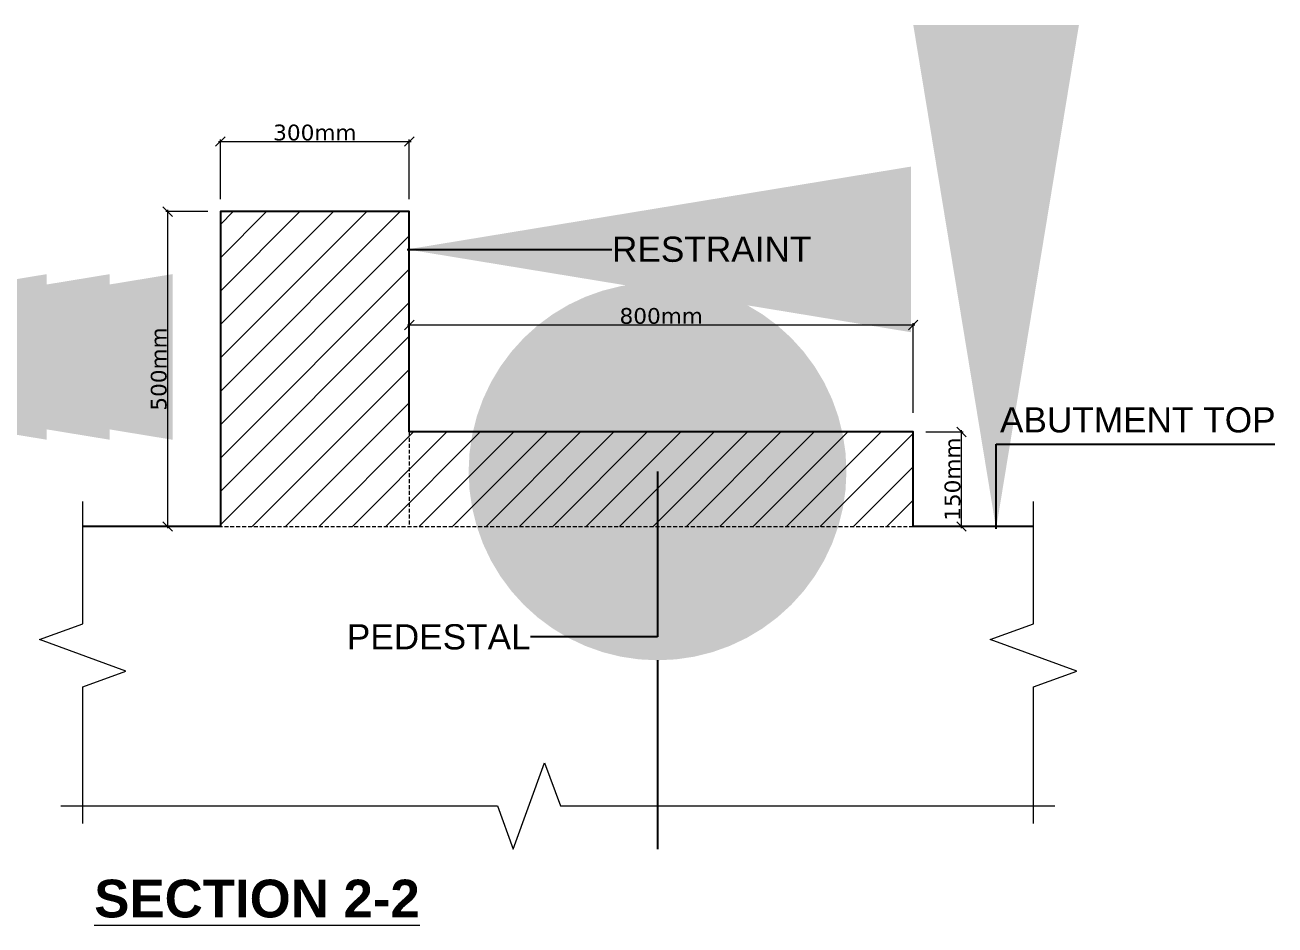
# Model space of a CAD drawing. Header units: millimetres. Extents: x 1231188 to 3899118, y -5478610 to -489530.
# Drawn here: x 3872902 to 3874887, y -2821670 to -2820241 of the extents above; entities that cross this region are included whole.
import ezdxf

# ---------------------------------------------------------------- set-up
doc = ezdxf.new("R2010")
doc.units = ezdxf.units.MM
doc.header["$LTSCALE"] = 25
doc.header["$MEASUREMENT"] = 0
doc.header["$PDMODE"] = 3
doc.linetypes.add('DASHED2', pattern=[0.375, 0.25, -0.125])
doc.layers.get('0').update_dxf_attribs({"lineweight": 13})
doc.layers.get('Defpoints').update_dxf_attribs({"color": 230, "lineweight": 9})
doc.layers.add('ABUTMENT', color=1, linetype='Continuous')
for name, color, linetype, lineweight in [('Abutment_Hidden', 7, 'DASHED2', 9), ('HATCH', 191, 'Continuous', 9), ('text', 7, 'Continuous', 18)]:
    doc.layers.add(name, color=color, linetype=linetype, lineweight=lineweight)
doc.styles.add('AR', font='arial.ttf')
doc.styles.add('ARIAL', font='arial.ttf', dxfattribs={"height": 400})
doc.styles.add('DIM', font='isocp3.shx', dxfattribs={"oblique": 10})
doc.styles.add('swis lt cn bt', font='verdana.ttf')
doc.styles.add('TNR', font='times.ttf')
doc.dimstyles.new('Dim_20', dxfattribs={"dimscale": 20, "dimtxt": 1.8, "dimasz": 40, "dimexe": 40, "dimexo": 5, "dimgap": 5, "dimtad": 1, "dimdec": 0, "dimzin": 0, "dimdsep": 46, "dimtxsty": 'DIM', "dimcen": 0.09, "dimclrd": 5, "dimclre": 5, "dimclrt": 7, "dimadec": 0, "dimazin": 0, "dimtfac": 1, "dimtdec": 0, "dimtmove": 0, "dimatfit": 3, "dimfxl": 40, "dimfxlon": 1, "dimtolj": 1, "dimtzin": 0, "dimarcsym": 0})
doc.dimstyles.new('meter', dxfattribs={"dimtxt": 150, "dimasz": 5, "dimexe": 3, "dimexo": 4, "dimgap": 1, "dimtad": 1, "dimdec": 0, "dimzin": 0, "dimdsep": 46, "dimtxsty": 'swis lt cn bt', "dimblk": 'OBLIQUE', "dimcen": 3, "dimdle": 3, "dimclrd": 8, "dimclre": 8, "dimclrt": 7, "dimadec": 0, "dimazin": 0, "dimtfac": 1, "dimtdec": 0, "dimtofl": 0, "dimtmove": 1, "dimatfit": 2, "dimldrblk": 'OBLIQUE', "dimfxl": 1, "dimtolj": 1, "dimtzin": 0, "dimlwd": 9, "dimlwe": 9, "dimarcsym": 0})

# ---------------------------------------------------------------- blocks, each defined once
blk = doc.blocks.new('_Oblique')
at = {"color": 0, "linetype": 'ByBlock', "lineweight": -2}
blk.add_line((-0.5, -0.5), (0.5, 0.5), dxfattribs=at)
blk = doc.blocks.new('*D329')
at = {"layer": 'Defpoints', "color": 0, "lineweight": -2, "ltscale": 100, "transparency": 16777216}
for p in [(3873212.3, -2820537.1), (3873128.6, -2821037.1), (3873212.3, -2821037.1)]:
    blk.add_point(p, dxfattribs=at)
at = {"layer": 'text', "color": 8, "lineweight": 9, "ltscale": 100, "transparency": 16777216}
for p, q in [((3873192.3, -2820537.1), (3873125.6, -2820537.1)), ((3873128.6, -2820534.1), (3873128.6, -2821040.1)), ((3873192.3, -2821037.1), (3873125.6, -2821037.1))]:
    blk.add_line(p, q, dxfattribs=at)
at = {"layer": 'text', "color": 8, "lineweight": 9, "ltscale": 100, "transparency": 16777216, "xscale": 15, "yscale": 15, "zscale": 15}
for p, rotation in [((3873128.6, -2820537.1), 90), ((3873128.6, -2821037.1), 270)]:
    blk.add_blockref('_Oblique', p, dxfattribs=dict(at, rotation=rotation))
at = {"layer": 'text', "color": 7, "lineweight": -2, "ltscale": 100, "transparency": 16777216, "insert": (3873114.6, -2820787.1), "char_height": 25, "attachment_point": 5, "rotation": 90, "style": 'swis lt cn bt'}
blk.add_mtext('\\A1;500mm', dxfattribs=at)
blk = doc.blocks.new('*D330')
at = {"layer": 'Defpoints', "color": 0, "lineweight": -2, "ltscale": 100, "transparency": 16777216}
for p in [(3873512.3, -2820425.7), (3873212.3, -2820537.1), (3873512.3, -2820537.1)]:
    blk.add_point(p, dxfattribs=at)
at = {"layer": 'text', "color": 8, "lineweight": 9, "ltscale": 100, "transparency": 16777216}
for p, q in [((3873209.3, -2820425.7), (3873515.3, -2820425.7)), ((3873212.3, -2820517.1), (3873212.3, -2820422.7)), ((3873512.3, -2820517.1), (3873512.3, -2820422.7))]:
    blk.add_line(p, q, dxfattribs=at)
at = {"layer": 'text', "color": 8, "lineweight": 9, "ltscale": 100, "transparency": 16777216, "xscale": 15, "yscale": 15, "zscale": 15, "rotation": 180}
blk.add_blockref('_Oblique', (3873212.3, -2820425.7), dxfattribs=at)
at = {"layer": 'text', "color": 8, "lineweight": 9, "ltscale": 100, "transparency": 16777216, "xscale": 15, "yscale": 15, "zscale": 15}
blk.add_blockref('_Oblique', (3873512.3, -2820425.7), dxfattribs=at)
at = {"layer": 'text', "color": 7, "lineweight": -2, "ltscale": 100, "transparency": 16777216, "insert": (3873362.3, -2820411.7), "char_height": 25, "attachment_point": 5, "style": 'swis lt cn bt'}
blk.add_mtext('\\A1;300mm', dxfattribs=at)
blk = doc.blocks.new('*D292')
at = {"layer": 'Defpoints', "color": 0, "lineweight": -2, "ltscale": 100, "transparency": 16777216}
for p in [(3874312.3, -2820717.1), (3873512.3, -2820751.7), (3874312.3, -2820876.8)]:
    blk.add_point(p, dxfattribs=at)
at = {"layer": 'text', "color": 8, "lineweight": 9, "ltscale": 100, "transparency": 16777216}
for p, q in [((3873509.3, -2820717.1), (3874315.3, -2820717.1)), ((3873512.3, -2820731.7), (3873512.3, -2820714.1)), ((3874312.3, -2820856.8), (3874312.3, -2820714.1))]:
    blk.add_line(p, q, dxfattribs=at)
at = {"layer": 'text', "color": 8, "lineweight": 9, "ltscale": 100, "transparency": 16777216, "xscale": 15, "yscale": 15, "zscale": 15, "rotation": 180}
blk.add_blockref('_Oblique', (3873512.3, -2820717.1), dxfattribs=at)
at = {"layer": 'text', "color": 8, "lineweight": 9, "ltscale": 100, "transparency": 16777216, "xscale": 15, "yscale": 15, "zscale": 15}
blk.add_blockref('_Oblique', (3874312.3, -2820717.1), dxfattribs=at)
at = {"layer": 'text', "color": 7, "lineweight": -2, "ltscale": 100, "transparency": 16777216, "insert": (3873912.3, -2820703), "char_height": 25, "attachment_point": 5, "style": 'swis lt cn bt'}
blk.add_mtext('\\A1;800mm', dxfattribs=at)
blk = doc.blocks.new('*D331')
at = {"layer": 'Defpoints', "color": 0, "lineweight": -2, "ltscale": 100, "transparency": 16777216}
for p in [(3874312.3, -2820887.1), (3874389, -2820887.1), (3874312.3, -2821037.1)]:
    blk.add_point(p, dxfattribs=at)
at = {"layer": 'text', "color": 8, "lineweight": 9, "ltscale": 100, "transparency": 16777216}
for p, q in [((3874389, -2821040.1), (3874389, -2820884.1)), ((3874332.3, -2820887.1), (3874392, -2820887.1)), ((3874332.3, -2821037.1), (3874392, -2821037.1))]:
    blk.add_line(p, q, dxfattribs=at)
at = {"layer": 'text', "color": 8, "lineweight": 9, "ltscale": 100, "transparency": 16777216, "xscale": 15, "yscale": 15, "zscale": 15}
for p, rotation in [((3874389, -2820887.1), 90), ((3874389, -2821037.1), 270)]:
    blk.add_blockref('_Oblique', p, dxfattribs=dict(at, rotation=rotation))
at = {"layer": 'text', "color": 7, "lineweight": -2, "ltscale": 100, "transparency": 16777216, "insert": (3874375, -2820962.1), "char_height": 25, "attachment_point": 5, "rotation": 90, "style": 'swis lt cn bt'}
blk.add_mtext('\\A1;150mm', dxfattribs=at)

msp = doc.modelspace()

# ---------------------------------------------------------------- hatches: boundary and pattern name
at = {"layer": 'HATCH', "linetype": 'Continuous', "ltscale": 250}
h = msp.add_hatch(dxfattribs=at)
h.set_pattern_fill('ANSI31', color=256, scale=300)
h.set_pattern_definition([(45, (4247542.39, -3868625.61), (-26.5165043, 26.5165043), [])])
h.paths.add_polyline_path([(3873212.29271, -2820537.06983), (3873212.29271, -2821037.0698), (3874312.29271, -2821037.0698), (3874312.29271, -2820887.06975), (3873987.29271, -2820887.06975), (3873962.29271, -2820887.06985), (3873512.29271, -2820887.06985), (3873512.29271, -2820537.06983)])

# ---------------------------------------------------------------- linework, layer by layer
at = {"layer": 'ABUTMENT', "color": 21, "ltscale": 20}
msp.add_lwpolyline([(3874503.36244, -2821037.0698), (3874312.29271, -2821037.0698), (3874312.29271, -2820887.06975), (3873987.29271, -2820887.06975), (3873962.29271, -2820887.06985), (3873562.29271, -2820887.06985), (3873537.29271, -2820887.06975), (3873512.29271, -2820887.06975), (3873512.29271, -2820537.06983), (3873212.29271, -2820537.06983), (3873212.29271, -2821037.0698), (3873212.29271, -2821037.0698), (3872993.74043, -2821037.0698)], dxfattribs=at)
at = {"layer": 'Abutment_Hidden', "color": 8}
msp.add_line((3873512.29271, -2820887.06975), (3873512.29271, -2821037.0698), dxfattribs=at)
msp.add_lwpolyline([(3872993.74043, -2821037.0698), (3874503.36244, -2821037.0698)], dxfattribs=at)
at = {"layer": 'HATCH', "linetype": 'Continuous', "ltscale": 2}
for points in [[(3872993.74043, -2821508.76808), (3872993.74043, -2821291.7809), (3873062.42736, -2821266.7809), (3872925.05349, -2821216.7809), (3872993.74043, -2821191.7809), (3872993.74043, -2820997.43739)], [(3874503.36244, -2821508.76808), (3874503.36244, -2821291.7809), (3874572.04938, -2821266.7809), (3874434.67551, -2821216.7809), (3874503.36244, -2821191.7809), (3874503.36244, -2820997.43739)], [(3872958.98718, -2821480.9884), (3873652.19263, -2821480.9884), (3873677.19263, -2821549.67533), (3873727.19263, -2821412.30146), (3873752.19263, -2821480.9884), (3874537.21532, -2821480.9884)]]:
    msp.add_lwpolyline(points, dxfattribs=at)

# ---------------------------------------------------------------- texts
at = {"layer": 'text', "ltscale": 2, "insert": (3873834.17308, -2820597.11937), "char_height": 40, "width": 428.7135425, "attachment_point": 4, "style": 'AR'}
msp.add_mtext('RESTRAINT', dxfattribs=at)
at = {"layer": 'text', "ltscale": 50, "char_height": 40}
for s, insert, width, attachment_point, style in [('ABUTMENT TOP', (3874450.26134, -2820868.05369), 881.869283, 4, 'AR'), ('PEDESTAL', (3873705.03197, -2821212.67897), 279.0457415, 6, 'ARIAL')]:
    msp.add_mtext(s, dxfattribs=dict(at, insert=insert, width=width, attachment_point=attachment_point, style=style))
at = {"layer": 'text', "insert": (3873012.00885, -2821598.12438), "char_height": 60, "width": 515.9782387, "attachment_point": 1, "style": 'TNR'}
msp.add_mtext('{\\fArial|b1|i0|c0|p34;\\LSECTION 2-2}', dxfattribs=at)

# ---------------------------------------------------------------- dimensions: what is measured, and where the dimension line sits
at = {"layer": 'text', "lineweight": -2, "ltscale": 100}
for base, p1, p2, picture, middle in [((3873512.29271, -2820425.7085), (3873212.29271, -2820537.06983), (3873512.29271, -2820537.06983), '*D330', (3873362.29271, -2820411.68801)), ((3874312.29271, -2820717.06235), (3873512.29271, -2820751.72682), (3874312.29271, -2820876.81689), '*D292', (3873912.29271, -2820702.9915))]:
    dim = msp.add_linear_dim(base=base, p1=p1, p2=p2, dimstyle='meter', override={"dimtxt": 25, "dimasz": 15, "dimexo": 20, "dimpost": 'mm', "dimfxl": 50}, dxfattribs=at)
    dim.commit()
    dim.dimension.update_dxf_attribs({"geometry": picture, "text_midpoint": middle})
for base, p1, p2, picture, middle in [((3873128.62768, -2821037.0698), (3873212.29271, -2820537.06983), (3873212.29271, -2821037.0698), '*D329', (3873114.61559, -2820787.06981)), ((3874388.96396, -2820887.06975), (3874312.29271, -2821037.0698), (3874312.29271, -2820887.06975), '*D331', (3874374.95187, -2820962.06978))]:
    dim = msp.add_linear_dim(base=base, p1=p1, p2=p2, angle=90, dimstyle='meter', override={"dimtxt": 25, "dimasz": 15, "dimexo": 20, "dimpost": 'mm', "dimfxl": 50}, dxfattribs=at)
    dim.commit()
    dim.dimension.update_dxf_attribs({"geometry": picture, "text_midpoint": middle})

# ---------------------------------------------------------------- leaders
at = {"layer": 'text', "ltscale": 50}
msp.add_leader([(3874444.11824, -2821040.70333), (3874444.11824, -2820906.21464), (3874886.97909, -2820906.21464)], dimstyle='Dim_20', override={"dimtad": 0}, dxfattribs=at)
at = {"layer": 'text', "ltscale": 2}
for points in [[(3873508.91112, -2820597.11937), (3873834.17308, -2820597.11937)], [(3872136.72838, -2820767.90536), (3872570.55306, -2820767.90536)], [(3872236.72838, -2820767.90536), (3872570.55306, -2820767.90536)], [(3872336.32838, -2820767.90536), (3872570.55306, -2820767.90536)]]:
    msp.add_leader(points, dimstyle='Dim_20', override={"dimgap": 15, "dimtad": 0, "dimarcsym": 2}, dxfattribs=at)
at = {"layer": 'text', "ltscale": 20}
msp.add_leader([(3873906.4914, -2820949.68733), (3873906.4914, -2821212.67897), (3873705.03197, -2821212.67897)], dimstyle='Dim_20', override={"dimasz": 30, "dimldrblk": 'Dot'}, dxfattribs=at)

doc.saveas('drawing.dxf')
